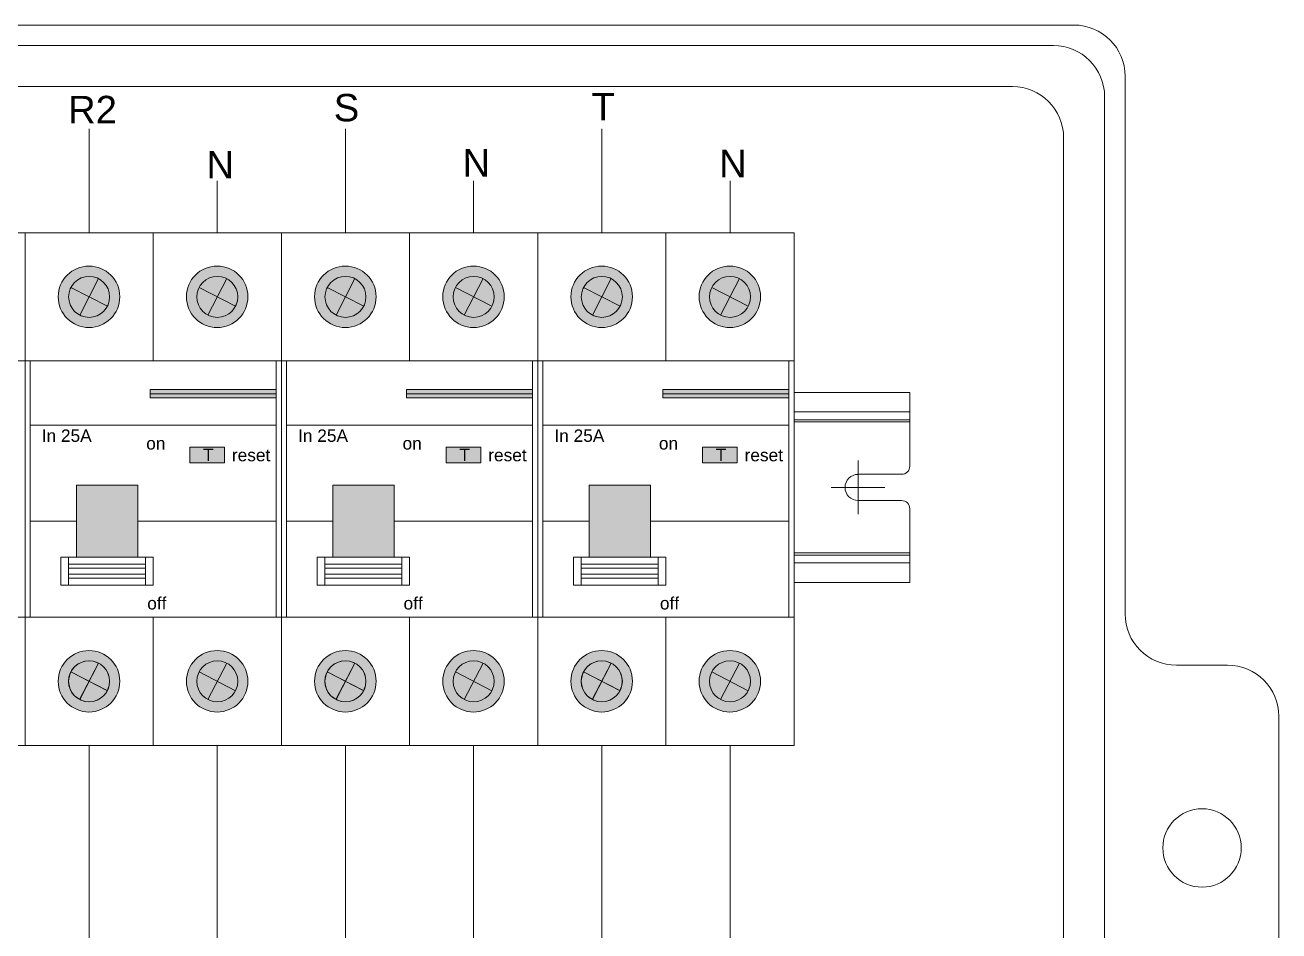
# Model space of a CAD drawing. Header units: millimetres. Extents: x 1552.365 to 1552.862, y 1363.168 to 1363.566.
# Drawn here: x 1552.6177 to 1552.8623, y 1363.3721 to 1363.5488 of the extents above; entities that cross this region are included whole.
import ezdxf

# ---------------------------------------------------------------- set-up
doc = ezdxf.new("R2010")
doc.units = ezdxf.units.MM
doc.linetypes.add('CENTER', pattern=[0.6, 0.375, -0.075, 0.075, -0.075])
doc.layers.add('DIM', color=7, linetype='Continuous')
doc.styles.get("Standard").update_dxf_attribs({"font": 'arial.ttf'})

msp = doc.modelspace()

# ---------------------------------------------------------------- hatches: boundary and pattern name
at = {"lineweight": 15}
h = msp.add_hatch(color=7, dxfattribs=at)
h.paths.add_polyline_path([(1552.6242, 1363.49575, 1), (1552.6362, 1363.49575, 1)])
h.paths.add_polyline_path([(1552.63423, 1363.49574, -1), (1552.62623, 1363.49574, -1)], flags=16)
h.paths.add_polyline_path([(1552.6492, 1363.49575, 1), (1552.6612, 1363.49575, 1)])
h.paths.add_polyline_path([(1552.65923, 1363.49574, -1), (1552.65123, 1363.49574, -1)], flags=16)
h = msp.add_hatch(color=253, dxfattribs=at)
h.paths.add_polyline_path([(1552.63207, 1363.4993, 0.414214), (1552.62668, 1363.49758), (1552.63023, 1363.49574)])
h.paths.add_polyline_path([(1552.63207, 1363.4993), (1552.63023, 1363.49574), (1552.63379, 1363.49391, 0.119643), (1552.63423, 1363.49574, 0.280662)])
h.paths.add_polyline_path([(1552.63379, 1363.49391), (1552.63023, 1363.49574), (1552.6284, 1363.49219, 0.414214)])
h.paths.add_polyline_path([(1552.63023, 1363.49574), (1552.62668, 1363.49758, 0.119643), (1552.62623, 1363.49574, 0.280662), (1552.6284, 1363.49219)])
h = msp.add_hatch(color=253, dxfattribs=at)
h.paths.add_polyline_path([(1552.65707, 1363.4993, 0.414214), (1552.65168, 1363.49758), (1552.65523, 1363.49574)])
h.paths.add_polyline_path([(1552.65707, 1363.4993), (1552.65523, 1363.49574), (1552.65879, 1363.49391, 0.119643), (1552.65923, 1363.49574, 0.280662)])
h.paths.add_polyline_path([(1552.65879, 1363.49391), (1552.65523, 1363.49574), (1552.6534, 1363.49219, 0.414214)])
h.paths.add_polyline_path([(1552.65523, 1363.49574), (1552.65168, 1363.49758, 0.119643), (1552.65123, 1363.49574, 0.280662), (1552.6534, 1363.49219)])
h = msp.add_hatch(color=7, dxfattribs=at)
h.paths.add_polyline_path([(1552.6742, 1363.49575, 1), (1552.6862, 1363.49575, 1)])
h.paths.add_polyline_path([(1552.68423, 1363.49574, -1), (1552.67623, 1363.49574, -1)], flags=16)
h.paths.add_polyline_path([(1552.6992, 1363.49575, 1), (1552.7112, 1363.49575, 1)])
h.paths.add_polyline_path([(1552.70923, 1363.49574, -1), (1552.70123, 1363.49574, -1)], flags=16)
h = msp.add_hatch(color=253, dxfattribs=at)
h.paths.add_polyline_path([(1552.68207, 1363.4993, 0.414214), (1552.67668, 1363.49758), (1552.68023, 1363.49574)])
h.paths.add_polyline_path([(1552.68207, 1363.4993), (1552.68023, 1363.49574), (1552.68379, 1363.49391, 0.119643), (1552.68423, 1363.49574, 0.280662)])
h.paths.add_polyline_path([(1552.68379, 1363.49391), (1552.68023, 1363.49574), (1552.6784, 1363.49219, 0.414214)])
h.paths.add_polyline_path([(1552.68023, 1363.49574), (1552.67668, 1363.49758, 0.119643), (1552.67623, 1363.49574, 0.280662), (1552.6784, 1363.49219)])
h = msp.add_hatch(color=253, dxfattribs=at)
h.paths.add_polyline_path([(1552.70707, 1363.4993, 0.414214), (1552.70168, 1363.49758), (1552.70523, 1363.49574)])
h.paths.add_polyline_path([(1552.70707, 1363.4993), (1552.70523, 1363.49574), (1552.70879, 1363.49391, 0.119643), (1552.70923, 1363.49574, 0.280662)])
h.paths.add_polyline_path([(1552.70879, 1363.49391), (1552.70523, 1363.49574), (1552.7034, 1363.49219, 0.414214)])
h.paths.add_polyline_path([(1552.70523, 1363.49574), (1552.70168, 1363.49758, 0.119643), (1552.70123, 1363.49574, 0.280662), (1552.7034, 1363.49219)])
h = msp.add_hatch(color=7, dxfattribs=at)
h.paths.add_polyline_path([(1552.7242, 1363.49575, 1), (1552.7362, 1363.49575, 1)])
h.paths.add_polyline_path([(1552.73423, 1363.49574, -1), (1552.72623, 1363.49574, -1)], flags=16)
h.paths.add_polyline_path([(1552.7492, 1363.49575, 1), (1552.7612, 1363.49575, 1)])
h.paths.add_polyline_path([(1552.75923, 1363.49574, -1), (1552.75123, 1363.49574, -1)], flags=16)
h = msp.add_hatch(color=253, dxfattribs=at)
h.paths.add_polyline_path([(1552.73207, 1363.4993, 0.414214), (1552.72668, 1363.49758), (1552.73023, 1363.49574)])
h.paths.add_polyline_path([(1552.73207, 1363.4993), (1552.73023, 1363.49574), (1552.73379, 1363.49391, 0.119643), (1552.73423, 1363.49574, 0.280662)])
h.paths.add_polyline_path([(1552.73379, 1363.49391), (1552.73023, 1363.49574), (1552.7284, 1363.49219, 0.414214)])
h.paths.add_polyline_path([(1552.73023, 1363.49574), (1552.72668, 1363.49758, 0.119643), (1552.72623, 1363.49574, 0.280662), (1552.7284, 1363.49219)])
h = msp.add_hatch(color=253, dxfattribs=at)
h.paths.add_polyline_path([(1552.75707, 1363.4993, 0.414214), (1552.75168, 1363.49758), (1552.75523, 1363.49574)])
h.paths.add_polyline_path([(1552.75707, 1363.4993), (1552.75523, 1363.49574), (1552.75879, 1363.49391, 0.119643), (1552.75923, 1363.49574, 0.280662)])
h.paths.add_polyline_path([(1552.75879, 1363.49391), (1552.75523, 1363.49574), (1552.7534, 1363.49219, 0.414214)])
h.paths.add_polyline_path([(1552.75523, 1363.49574), (1552.75168, 1363.49758, 0.119643), (1552.75123, 1363.49574, 0.280662), (1552.7534, 1363.49219)])
h = msp.add_hatch(color=95, dxfattribs=at)
h.paths.add_polyline_path([(1552.6421, 1363.47764), (1552.6421, 1363.47684), (1552.66673, 1363.47684), (1552.66673, 1363.47764)])
h.paths.add_polyline_path([(1552.66673, 1363.47604), (1552.66673, 1363.47684), (1552.6421, 1363.47684), (1552.6421, 1363.47604)])
h = msp.add_hatch(color=95, dxfattribs=at)
h.paths.add_polyline_path([(1552.6921, 1363.47764), (1552.6921, 1363.47684), (1552.71673, 1363.47684), (1552.71673, 1363.47764)])
h.paths.add_polyline_path([(1552.71673, 1363.47604), (1552.71673, 1363.47684), (1552.6921, 1363.47684), (1552.6921, 1363.47604)])
h = msp.add_hatch(color=95, dxfattribs=at)
h.paths.add_polyline_path([(1552.7421, 1363.47764), (1552.7421, 1363.47684), (1552.76673, 1363.47684), (1552.76673, 1363.47764)])
h.paths.add_polyline_path([(1552.76673, 1363.47604), (1552.76673, 1363.47684), (1552.7421, 1363.47684), (1552.7421, 1363.47604)])
for points in [[(1552.64984, 1363.46641), (1552.65663, 1363.46641), (1552.65663, 1363.46333), (1552.64984, 1363.46333)], [(1552.69984, 1363.46641), (1552.70663, 1363.46641), (1552.70663, 1363.46333), (1552.69984, 1363.46333)], [(1552.74984, 1363.46641), (1552.75663, 1363.46641), (1552.75663, 1363.46333), (1552.74984, 1363.46333)]]:
    msp.add_hatch(color=104, dxfattribs=at).paths.add_polyline_path(points)
h = msp.add_hatch(color=250, dxfattribs=at)
h.paths.add_polyline_path([(1552.4786, 1363.45848), (1552.4666, 1363.45848), (1552.4666, 1363.44448), (1552.4786, 1363.44448)])
h.paths.add_polyline_path([(1552.50305, 1363.45848), (1552.49105, 1363.45848), (1552.49105, 1363.44448), (1552.50305, 1363.44448)])
h.paths.add_polyline_path([(1552.52838, 1363.45848), (1552.51638, 1363.45848), (1552.51638, 1363.44447), (1552.52838, 1363.44447)])
h.paths.add_polyline_path([(1552.55338, 1363.45848), (1552.54138, 1363.45848), (1552.54138, 1363.44447), (1552.55338, 1363.44447)])
h.paths.add_polyline_path([(1552.58973, 1363.45899), (1552.57773, 1363.45899), (1552.57773, 1363.44499), (1552.58973, 1363.44499)])
h.paths.add_polyline_path([(1552.63973, 1363.45899), (1552.62773, 1363.45899), (1552.62773, 1363.44499), (1552.63973, 1363.44499)])
h.paths.add_polyline_path([(1552.68973, 1363.45899), (1552.67773, 1363.45899), (1552.67773, 1363.44499), (1552.68973, 1363.44499)])
h.paths.add_polyline_path([(1552.73973, 1363.45899), (1552.72773, 1363.45899), (1552.72773, 1363.44499), (1552.73973, 1363.44499)])
h = msp.add_hatch(color=7, dxfattribs=at)
h.paths.add_polyline_path([(1552.6492, 1363.42075, 1), (1552.6612, 1363.42075, 1)])
h.paths.add_polyline_path([(1552.65923, 1363.42074, -1), (1552.65123, 1363.42074, -1)], flags=16)
h.paths.add_polyline_path([(1552.6242, 1363.42075, 1), (1552.6362, 1363.42075, 1)])
h.paths.add_polyline_path([(1552.6342, 1363.42075, -1), (1552.6262, 1363.42075, -1)], flags=16)
h = msp.add_hatch(color=7, dxfattribs=at)
h.paths.add_polyline_path([(1552.6992, 1363.42075, 1), (1552.7112, 1363.42075, 1)])
h.paths.add_polyline_path([(1552.70923, 1363.42074, -1), (1552.70123, 1363.42074, -1)], flags=16)
h.paths.add_polyline_path([(1552.6742, 1363.42075, 1), (1552.6862, 1363.42075, 1)])
h.paths.add_polyline_path([(1552.6842, 1363.42075, -1), (1552.6762, 1363.42075, -1)], flags=16)
h = msp.add_hatch(color=7, dxfattribs=at)
h.paths.add_polyline_path([(1552.7492, 1363.42075, 1), (1552.7612, 1363.42075, 1)])
h.paths.add_polyline_path([(1552.75923, 1363.42074, -1), (1552.75123, 1363.42074, -1)], flags=16)
h.paths.add_polyline_path([(1552.7242, 1363.42075, 1), (1552.7362, 1363.42075, 1)])
h.paths.add_polyline_path([(1552.7342, 1363.42075, -1), (1552.7262, 1363.42075, -1)], flags=16)
h = msp.add_hatch(color=253, dxfattribs=at)
h.paths.add_polyline_path([(1552.63203, 1363.42431, 0.414214), (1552.62664, 1363.42259), (1552.6302, 1363.42075)])
h.paths.add_polyline_path([(1552.63203, 1363.42431), (1552.6302, 1363.42075), (1552.63375, 1363.41892, 0.119643), (1552.6342, 1363.42075, 0.280662)])
h.paths.add_polyline_path([(1552.63375, 1363.41892), (1552.6302, 1363.42075), (1552.62836, 1363.4172, 0.414214)])
h.paths.add_polyline_path([(1552.6302, 1363.42075), (1552.62664, 1363.42259, 0.119643), (1552.6262, 1363.42075, 0.280662), (1552.62836, 1363.4172)])
h = msp.add_hatch(color=253, dxfattribs=at)
h.paths.add_polyline_path([(1552.65707, 1363.4243, 0.414214), (1552.65168, 1363.42258), (1552.65523, 1363.42074)])
h.paths.add_polyline_path([(1552.65707, 1363.4243), (1552.65523, 1363.42074), (1552.65879, 1363.41891, 0.119643), (1552.65923, 1363.42074, 0.280662)])
h.paths.add_polyline_path([(1552.65879, 1363.41891), (1552.65523, 1363.42074), (1552.6534, 1363.41719, 0.414214)])
h.paths.add_polyline_path([(1552.65523, 1363.42074), (1552.65168, 1363.42258, 0.119643), (1552.65123, 1363.42074, 0.280662), (1552.6534, 1363.41719)])
h = msp.add_hatch(color=253, dxfattribs=at)
h.paths.add_polyline_path([(1552.68203, 1363.42431, 0.414214), (1552.67664, 1363.42259), (1552.6802, 1363.42075)])
h.paths.add_polyline_path([(1552.68203, 1363.42431), (1552.6802, 1363.42075), (1552.68375, 1363.41892, 0.119643), (1552.6842, 1363.42075, 0.280662)])
h.paths.add_polyline_path([(1552.68375, 1363.41892), (1552.6802, 1363.42075), (1552.67836, 1363.4172, 0.414214)])
h.paths.add_polyline_path([(1552.6802, 1363.42075), (1552.67664, 1363.42259, 0.119643), (1552.6762, 1363.42075, 0.280662), (1552.67836, 1363.4172)])
h = msp.add_hatch(color=253, dxfattribs=at)
h.paths.add_polyline_path([(1552.70707, 1363.4243, 0.414214), (1552.70168, 1363.42258), (1552.70523, 1363.42074)])
h.paths.add_polyline_path([(1552.70707, 1363.4243), (1552.70523, 1363.42074), (1552.70879, 1363.41891, 0.119643), (1552.70923, 1363.42074, 0.280662)])
h.paths.add_polyline_path([(1552.70879, 1363.41891), (1552.70523, 1363.42074), (1552.7034, 1363.41719, 0.414214)])
h.paths.add_polyline_path([(1552.70523, 1363.42074), (1552.70168, 1363.42258, 0.119643), (1552.70123, 1363.42074, 0.280662), (1552.7034, 1363.41719)])
h = msp.add_hatch(color=253, dxfattribs=at)
h.paths.add_polyline_path([(1552.73203, 1363.42431, 0.414214), (1552.72664, 1363.42259), (1552.7302, 1363.42075)])
h.paths.add_polyline_path([(1552.73203, 1363.42431), (1552.7302, 1363.42075), (1552.73375, 1363.41892, 0.119643), (1552.7342, 1363.42075, 0.280662)])
h.paths.add_polyline_path([(1552.73375, 1363.41892), (1552.7302, 1363.42075), (1552.72836, 1363.4172, 0.414214)])
h.paths.add_polyline_path([(1552.7302, 1363.42075), (1552.72664, 1363.42259, 0.119643), (1552.7262, 1363.42075, 0.280662), (1552.72836, 1363.4172)])
h = msp.add_hatch(color=253, dxfattribs=at)
h.paths.add_polyline_path([(1552.75707, 1363.4243, 0.414214), (1552.75168, 1363.42258), (1552.75523, 1363.42074)])
h.paths.add_polyline_path([(1552.75707, 1363.4243), (1552.75523, 1363.42074), (1552.75879, 1363.41891, 0.119643), (1552.75923, 1363.42074, 0.280662)])
h.paths.add_polyline_path([(1552.75879, 1363.41891), (1552.75523, 1363.42074), (1552.7534, 1363.41719, 0.414214)])
h.paths.add_polyline_path([(1552.75523, 1363.42074), (1552.75168, 1363.42258, 0.119643), (1552.75123, 1363.42074, 0.280662), (1552.7534, 1363.41719)])

# ---------------------------------------------------------------- linework, layer by layer
at = {"color": 7, "lineweight": 15}
for p, q in [((1552.40517, 1363.54876), (1552.8223, 1363.54876)), ((1552.40917, 1363.54476), (1552.8183, 1363.54476)), ((1552.8323, 1363.53876), (1552.8323, 1363.43388)), ((1552.41717, 1363.53676), (1552.8103, 1363.53676)), ((1552.8283, 1363.53476), (1552.8283, 1363.24173)), ((1552.68023, 1363.5285), (1552.68023, 1363.51837)), ((1552.8203, 1363.52676), (1552.8203, 1363.24973)), ((1552.68023, 1363.51837), (1552.68023, 1363.50824)), ((1552.59273, 1363.50824), (1552.61773, 1363.50824)), ((1552.61773, 1363.50824), (1552.64273, 1363.50824)), ((1552.64273, 1363.50824), (1552.66773, 1363.50824)), ((1552.66773, 1363.50824), (1552.69273, 1363.50824)), ((1552.69273, 1363.50824), (1552.71773, 1363.50824)), ((1552.71773, 1363.50824), (1552.74273, 1363.50824)), ((1552.74273, 1363.50824), (1552.76773, 1363.50824)), ((1552.76773, 1363.47644), (1552.76773, 1363.47708)), ((1552.76773, 1363.47644), (1552.76773, 1363.44005)), ((1552.64273, 1363.43949), (1552.64273, 1363.44499)), ((1552.69273, 1363.43949), (1552.69273, 1363.44499)), ((1552.74273, 1363.43949), (1552.74273, 1363.44499)), ((1552.8523, 1363.42388), (1552.8423, 1363.42388)), ((1552.8623, 1363.41388), (1552.8623, 1363.36261)), ((1552.59273, 1363.40824), (1552.61773, 1363.40824)), ((1552.61773, 1363.40824), (1552.64273, 1363.40824)), ((1552.64273, 1363.40824), (1552.66773, 1363.40824)), ((1552.66773, 1363.40824), (1552.69273, 1363.40824)), ((1552.68023, 1363.40824), (1552.68023, 1363.36824)), ((1552.69273, 1363.40824), (1552.71773, 1363.40824)), ((1552.71773, 1363.40824), (1552.74273, 1363.40824)), ((1552.74273, 1363.40824), (1552.76773, 1363.40824))]:
    msp.add_line(p, q, dxfattribs=at)
at = {"color": 36, "lineweight": 15}
for p, q in [((1552.63023, 1363.5285), (1552.63023, 1363.51837)), ((1552.63023, 1363.51837), (1552.63023, 1363.50824)), ((1552.63023, 1363.40824), (1552.63023, 1363.36824))]:
    msp.add_line(p, q, dxfattribs=at)
at = {"color": 1, "lineweight": 15}
for p, q in [((1552.73023, 1363.5285), (1552.73023, 1363.51837)), ((1552.73023, 1363.51837), (1552.73023, 1363.50824)), ((1552.73023, 1363.40824), (1552.73023, 1363.36824))]:
    msp.add_line(p, q, dxfattribs=at)
at = {"color": 5, "lineweight": 15}
for p, q in [((1552.65523, 1363.51837), (1552.65523, 1363.50824)), ((1552.70523, 1363.51837), (1552.70523, 1363.50824)), ((1552.75523, 1363.51837), (1552.75523, 1363.50824)), ((1552.65523, 1363.40824), (1552.65523, 1363.36824)), ((1552.70523, 1363.40824), (1552.70523, 1363.36824)), ((1552.75523, 1363.40824), (1552.75523, 1363.36824))]:
    msp.add_line(p, q, dxfattribs=at)
at = {"color": 250, "lineweight": 15}
for p, q in [((1552.56773, 1363.50824), (1552.61773, 1363.50824)), ((1552.61773, 1363.50824), (1552.61773, 1363.40824)), ((1552.61773, 1363.50824), (1552.61773, 1363.40824)), ((1552.61773, 1363.50824), (1552.66773, 1363.50824)), ((1552.64273, 1363.50824), (1552.64273, 1363.48324)), ((1552.66773, 1363.50824), (1552.66773, 1363.40824)), ((1552.66773, 1363.50824), (1552.66773, 1363.40824)), ((1552.66773, 1363.50824), (1552.71773, 1363.50824)), ((1552.69273, 1363.50824), (1552.69273, 1363.48324)), ((1552.71773, 1363.50824), (1552.71773, 1363.40824)), ((1552.71773, 1363.50824), (1552.71773, 1363.40824)), ((1552.71773, 1363.50824), (1552.76773, 1363.50824)), ((1552.74273, 1363.50824), (1552.74273, 1363.48324)), ((1552.76773, 1363.50824), (1552.76773, 1363.40824)), ((1552.61773, 1363.48324), (1552.56773, 1363.48324)), ((1552.61773, 1363.48324), (1552.61773, 1363.43324)), ((1552.66773, 1363.48324), (1552.61773, 1363.48324)), ((1552.61873, 1363.48324), (1552.61873, 1363.43324)), ((1552.61873, 1363.48324), (1552.61873, 1363.45824)), ((1552.66673, 1363.48324), (1552.66673, 1363.43324)), ((1552.66773, 1363.48324), (1552.66773, 1363.43324)), ((1552.71773, 1363.48324), (1552.66773, 1363.48324)), ((1552.66873, 1363.48324), (1552.66873, 1363.43324)), ((1552.66873, 1363.48324), (1552.66873, 1363.45824)), ((1552.71673, 1363.48324), (1552.71673, 1363.43324)), ((1552.71773, 1363.48324), (1552.71773, 1363.43324)), ((1552.76773, 1363.48324), (1552.71773, 1363.48324)), ((1552.71873, 1363.48324), (1552.71873, 1363.43324)), ((1552.71873, 1363.48324), (1552.71873, 1363.45824)), ((1552.76673, 1363.48324), (1552.76673, 1363.43324)), ((1552.76773, 1363.48324), (1552.76773, 1363.43324)), ((1552.61873, 1363.47074), (1552.66673, 1363.47074)), ((1552.66873, 1363.47074), (1552.71673, 1363.47074)), ((1552.71873, 1363.47074), (1552.76673, 1363.47074)), ((1552.64984, 1363.46641), (1552.65663, 1363.46641)), ((1552.64984, 1363.46333), (1552.64984, 1363.46641)), ((1552.65663, 1363.46641), (1552.65663, 1363.46333)), ((1552.69984, 1363.46641), (1552.70663, 1363.46641)), ((1552.69984, 1363.46333), (1552.69984, 1363.46641)), ((1552.70663, 1363.46641), (1552.70663, 1363.46333)), ((1552.74984, 1363.46641), (1552.75663, 1363.46641)), ((1552.74984, 1363.46333), (1552.74984, 1363.46641)), ((1552.75663, 1363.46641), (1552.75663, 1363.46333)), ((1552.65663, 1363.46333), (1552.64984, 1363.46333)), ((1552.70663, 1363.46333), (1552.69984, 1363.46333)), ((1552.75663, 1363.46333), (1552.74984, 1363.46333)), ((1552.61873, 1363.45199), (1552.62773, 1363.45199)), ((1552.63973, 1363.45199), (1552.64573, 1363.45199)), ((1552.63973, 1363.45199), (1552.66673, 1363.45199)), ((1552.66873, 1363.45199), (1552.67773, 1363.45199)), ((1552.68973, 1363.45199), (1552.69573, 1363.45199)), ((1552.68973, 1363.45199), (1552.71673, 1363.45199)), ((1552.71873, 1363.45199), (1552.72773, 1363.45199)), ((1552.73973, 1363.45199), (1552.74573, 1363.45199)), ((1552.73973, 1363.45199), (1552.76673, 1363.45199)), ((1552.61773, 1363.43324), (1552.56773, 1363.43324)), ((1552.66773, 1363.43324), (1552.61773, 1363.43324)), ((1552.64273, 1363.40824), (1552.64273, 1363.43324)), ((1552.71773, 1363.43324), (1552.66773, 1363.43324)), ((1552.69273, 1363.40824), (1552.69273, 1363.43324)), ((1552.76773, 1363.43324), (1552.71773, 1363.43324)), ((1552.74273, 1363.40824), (1552.74273, 1363.43324)), ((1552.56773, 1363.40824), (1552.61773, 1363.40824)), ((1552.61773, 1363.40824), (1552.66773, 1363.40824)), ((1552.66773, 1363.40824), (1552.71773, 1363.40824)), ((1552.71773, 1363.40824), (1552.76773, 1363.40824))]:
    msp.add_line(p, q, dxfattribs=at)
at = {"lineweight": 15}
for p, q in [((1552.62668, 1363.49758), (1552.63379, 1363.49391)), ((1552.62668, 1363.49758), (1552.63379, 1363.49391)), ((1552.63207, 1363.4993), (1552.6284, 1363.49219)), ((1552.63207, 1363.4993), (1552.6284, 1363.49219)), ((1552.65168, 1363.49758), (1552.65879, 1363.49391)), ((1552.65707, 1363.4993), (1552.6534, 1363.49219)), ((1552.67668, 1363.49758), (1552.68379, 1363.49391)), ((1552.67668, 1363.49758), (1552.68379, 1363.49391)), ((1552.68207, 1363.4993), (1552.6784, 1363.49219)), ((1552.68207, 1363.4993), (1552.6784, 1363.49219)), ((1552.70168, 1363.49758), (1552.70879, 1363.49391)), ((1552.70707, 1363.4993), (1552.7034, 1363.49219)), ((1552.72668, 1363.49758), (1552.73379, 1363.49391)), ((1552.72668, 1363.49758), (1552.73379, 1363.49391)), ((1552.73207, 1363.4993), (1552.7284, 1363.49219)), ((1552.73207, 1363.4993), (1552.7284, 1363.49219)), ((1552.75168, 1363.49758), (1552.75879, 1363.49391)), ((1552.75707, 1363.4993), (1552.7534, 1363.49219)), ((1552.62773, 1363.44499), (1552.62773, 1363.45899)), ((1552.62773, 1363.45899), (1552.63973, 1363.45899)), ((1552.63973, 1363.44499), (1552.63973, 1363.45899)), ((1552.67773, 1363.44499), (1552.67773, 1363.45899)), ((1552.67773, 1363.45899), (1552.68973, 1363.45899)), ((1552.68973, 1363.44499), (1552.68973, 1363.45899)), ((1552.72773, 1363.44499), (1552.72773, 1363.45899)), ((1552.72773, 1363.45899), (1552.73973, 1363.45899)), ((1552.73973, 1363.44499), (1552.73973, 1363.45899)), ((1552.61873, 1363.45199), (1552.62773, 1363.45199)), ((1552.65773, 1363.45199), (1552.66673, 1363.45199)), ((1552.66873, 1363.45199), (1552.67773, 1363.45199)), ((1552.70773, 1363.45199), (1552.71673, 1363.45199)), ((1552.71873, 1363.45199), (1552.72773, 1363.45199)), ((1552.75773, 1363.45199), (1552.76673, 1363.45199)), ((1552.62473, 1363.44499), (1552.63373, 1363.44499)), ((1552.62473, 1363.44499), (1552.62473, 1363.43949)), ((1552.62773, 1363.44499), (1552.62473, 1363.44499)), ((1552.62623, 1363.44499), (1552.62623, 1363.43949)), ((1552.64123, 1363.44362), (1552.62623, 1363.44362)), ((1552.62773, 1363.44499), (1552.63973, 1363.44499)), ((1552.63373, 1363.44499), (1552.64273, 1363.44499)), ((1552.64123, 1363.44499), (1552.64123, 1363.43949)), ((1552.67473, 1363.44499), (1552.68373, 1363.44499)), ((1552.67473, 1363.44499), (1552.67473, 1363.43949)), ((1552.67773, 1363.44499), (1552.67473, 1363.44499)), ((1552.67623, 1363.44499), (1552.67623, 1363.43949)), ((1552.69123, 1363.44362), (1552.67623, 1363.44362)), ((1552.67773, 1363.44499), (1552.68973, 1363.44499)), ((1552.68373, 1363.44499), (1552.69273, 1363.44499)), ((1552.69123, 1363.44499), (1552.69123, 1363.43949)), ((1552.72473, 1363.44499), (1552.73373, 1363.44499)), ((1552.72473, 1363.44499), (1552.72473, 1363.43949)), ((1552.72773, 1363.44499), (1552.72473, 1363.44499)), ((1552.72623, 1363.44499), (1552.72623, 1363.43949)), ((1552.74123, 1363.44362), (1552.72623, 1363.44362)), ((1552.72773, 1363.44499), (1552.73973, 1363.44499)), ((1552.73373, 1363.44499), (1552.74273, 1363.44499)), ((1552.74123, 1363.44499), (1552.74123, 1363.43949)), ((1552.64123, 1363.44282), (1552.62623, 1363.44282)), ((1552.64123, 1363.44167), (1552.62623, 1363.44167)), ((1552.69123, 1363.44282), (1552.67623, 1363.44282)), ((1552.69123, 1363.44167), (1552.67623, 1363.44167)), ((1552.74123, 1363.44282), (1552.72623, 1363.44282)), ((1552.74123, 1363.44167), (1552.72623, 1363.44167)), ((1552.62473, 1363.43949), (1552.63373, 1363.43949)), ((1552.64123, 1363.44087), (1552.62623, 1363.44087)), ((1552.63373, 1363.43949), (1552.64273, 1363.43949)), ((1552.67473, 1363.43949), (1552.68373, 1363.43949)), ((1552.69123, 1363.44087), (1552.67623, 1363.44087)), ((1552.68373, 1363.43949), (1552.69273, 1363.43949)), ((1552.72473, 1363.43949), (1552.73373, 1363.43949)), ((1552.74123, 1363.44087), (1552.72623, 1363.44087)), ((1552.73373, 1363.43949), (1552.74273, 1363.43949)), ((1552.63203, 1363.42431), (1552.62836, 1363.4172)), ((1552.63207, 1363.4243), (1552.6284, 1363.41719)), ((1552.65707, 1363.4243), (1552.6534, 1363.41719)), ((1552.65707, 1363.4243), (1552.6534, 1363.41719)), ((1552.68203, 1363.42431), (1552.67836, 1363.4172)), ((1552.68207, 1363.4243), (1552.6784, 1363.41719)), ((1552.70707, 1363.4243), (1552.7034, 1363.41719)), ((1552.70707, 1363.4243), (1552.7034, 1363.41719)), ((1552.73203, 1363.42431), (1552.72836, 1363.4172)), ((1552.73207, 1363.4243), (1552.7284, 1363.41719)), ((1552.75707, 1363.4243), (1552.7534, 1363.41719)), ((1552.75707, 1363.4243), (1552.7534, 1363.41719)), ((1552.62664, 1363.42259), (1552.63375, 1363.41892)), ((1552.62668, 1363.42258), (1552.63379, 1363.41891)), ((1552.65168, 1363.42258), (1552.65879, 1363.41891)), ((1552.65168, 1363.42258), (1552.65879, 1363.41891)), ((1552.67664, 1363.42259), (1552.68375, 1363.41892)), ((1552.67668, 1363.42258), (1552.68379, 1363.41891)), ((1552.70168, 1363.42258), (1552.70879, 1363.41891)), ((1552.70168, 1363.42258), (1552.70879, 1363.41891)), ((1552.72664, 1363.42259), (1552.73375, 1363.41892)), ((1552.72668, 1363.42258), (1552.73379, 1363.41891)), ((1552.75168, 1363.42258), (1552.75879, 1363.41891)), ((1552.75168, 1363.42258), (1552.75879, 1363.41891))]:
    msp.add_line(p, q, dxfattribs=at)
at = {"color": 104, "lineweight": 15}
for p, q in [((1552.6421, 1363.47764), (1552.66673, 1363.47764)), ((1552.6421, 1363.47764), (1552.6421, 1363.47604)), ((1552.66673, 1363.47604), (1552.66673, 1363.47764)), ((1552.6921, 1363.47764), (1552.71673, 1363.47764)), ((1552.6921, 1363.47764), (1552.6921, 1363.47604)), ((1552.71673, 1363.47604), (1552.71673, 1363.47764)), ((1552.7421, 1363.47764), (1552.76673, 1363.47764)), ((1552.7421, 1363.47764), (1552.7421, 1363.47604)), ((1552.76673, 1363.47604), (1552.76673, 1363.47764)), ((1552.6421, 1363.47684), (1552.66673, 1363.47684)), ((1552.6421, 1363.47604), (1552.66673, 1363.47604)), ((1552.6921, 1363.47684), (1552.71673, 1363.47684)), ((1552.6921, 1363.47604), (1552.71673, 1363.47604)), ((1552.7421, 1363.47684), (1552.76673, 1363.47684)), ((1552.7421, 1363.47604), (1552.76673, 1363.47604))]:
    msp.add_line(p, q, dxfattribs=at)
at = {"color": 7, "linetype": 'Continuous', "lineweight": 15}
for p, q in [((1552.7903, 1363.47708), (1552.76773, 1363.47708)), ((1552.7903, 1363.47708), (1552.7903, 1363.46273)), ((1552.7903, 1363.47328), (1552.76773, 1363.47328)), ((1552.7903, 1363.47178), (1552.76773, 1363.47178)), ((1552.7903, 1363.47135), (1552.76773, 1363.47135)), ((1552.78869, 1363.46112), (1552.78022, 1363.46112)), ((1552.78869, 1363.45601), (1552.78022, 1363.45601)), ((1552.7903, 1363.4544), (1552.7903, 1363.44005)), ((1552.7903, 1363.44578), (1552.76773, 1363.44578)), ((1552.7903, 1363.44535), (1552.76773, 1363.44535)), ((1552.7903, 1363.44384), (1552.76773, 1363.44384)), ((1552.7903, 1363.44005), (1552.76773, 1363.44005))]:
    msp.add_line(p, q, dxfattribs=at)
at = {"color": 250, "lineweight": 15}
for centre, radius in [((1552.6302, 1363.49575), 0.006), ((1552.63023, 1363.49574), 0.004), ((1552.63023, 1363.49574), 0.004), ((1552.63023, 1363.49574), 0.004), ((1552.6552, 1363.49575), 0.006), ((1552.65523, 1363.49574), 0.004), ((1552.65523, 1363.49574), 0.004), ((1552.65523, 1363.49574), 0.004), ((1552.6802, 1363.49575), 0.006), ((1552.68023, 1363.49574), 0.004), ((1552.68023, 1363.49574), 0.004), ((1552.68023, 1363.49574), 0.004), ((1552.7052, 1363.49575), 0.006), ((1552.70523, 1363.49574), 0.004), ((1552.70523, 1363.49574), 0.004), ((1552.70523, 1363.49574), 0.004), ((1552.7302, 1363.49575), 0.006), ((1552.73023, 1363.49574), 0.004), ((1552.73023, 1363.49574), 0.004), ((1552.73023, 1363.49574), 0.004), ((1552.7552, 1363.49575), 0.006), ((1552.75523, 1363.49574), 0.004), ((1552.75523, 1363.49574), 0.004), ((1552.75523, 1363.49574), 0.004), ((1552.6302, 1363.42075), 0.006), ((1552.6552, 1363.42075), 0.006), ((1552.6802, 1363.42075), 0.006), ((1552.7052, 1363.42075), 0.006), ((1552.7302, 1363.42075), 0.006), ((1552.7552, 1363.42075), 0.006), ((1552.6302, 1363.42075), 0.004), ((1552.6302, 1363.42075), 0.004), ((1552.63023, 1363.42074), 0.004), ((1552.65523, 1363.42074), 0.004), ((1552.65523, 1363.42074), 0.004), ((1552.65523, 1363.42074), 0.004), ((1552.6802, 1363.42075), 0.004), ((1552.6802, 1363.42075), 0.004), ((1552.68023, 1363.42074), 0.004), ((1552.70523, 1363.42074), 0.004), ((1552.70523, 1363.42074), 0.004), ((1552.70523, 1363.42074), 0.004), ((1552.7302, 1363.42075), 0.004), ((1552.7302, 1363.42075), 0.004), ((1552.73023, 1363.42074), 0.004), ((1552.75523, 1363.42074), 0.004), ((1552.75523, 1363.42074), 0.004), ((1552.75523, 1363.42074), 0.004)]:
    msp.add_circle(centre, radius, dxfattribs=at)
at = {"color": 7, "lineweight": 15}
msp.add_circle((1552.8473, 1363.38824), 0.00765, dxfattribs=at)
for centre, start, end in [((1552.8223, 1363.53876), 0, 90), ((1552.8183, 1363.53476), 0, 90), ((1552.8103, 1363.52676), 360, 90), ((1552.8423, 1363.43388), 180, 270), ((1552.8523, 1363.41388), 0, 90)]:
    msp.add_arc(centre, 0.01, start, end, dxfattribs=at)
at = {"color": 7, "linetype": 'Continuous', "lineweight": 15}
for centre, radius, start, end in [((1552.78022, 1363.45856), 0.00255, 90, 270), ((1552.78869, 1363.46273), 0.00161, 270, 0), ((1552.78869, 1363.4544), 0.00161, 0, 90)]:
    msp.add_arc(centre, radius, start, end, dxfattribs=at)
at = {"layer": 'DIM', "color": 7, "linetype": 'CENTER', "lineweight": 15}
for q in [(1552.78022, 1363.46381), (1552.77497, 1363.45856), (1552.78546, 1363.45856), (1552.78022, 1363.45332)]:
    msp.add_line((1552.78022, 1363.45856), q, dxfattribs=at)

# ---------------------------------------------------------------- texts
at = {"color": 36, "lineweight": 15, "insert": (1552.62611, 1363.53495), "char_height": 0.005343, "attachment_point": 1}
msp.add_mtext_dynamic_manual_height_columns('R2', width=0.0143234, gutter_width=12.5, heights=[0], dxfattribs=at)
at = {"lineweight": 15, "insert": (1552.67794, 1363.53532), "char_height": 0.00534, "attachment_point": 1}
msp.add_mtext_dynamic_manual_height_columns('S', width=0.0143234, gutter_width=12.5, heights=[0], dxfattribs=at)
at = {"color": 1, "lineweight": 15, "insert": (1552.72822, 1363.53551), "char_height": 0.00534, "attachment_point": 1}
msp.add_mtext_dynamic_manual_height_columns('T', width=0.0143234, gutter_width=12.5, heights=[0], dxfattribs=at)
at = {"color": 5, "lineweight": 15, "char_height": 0.00534, "attachment_point": 1}
for insert in [(1552.6531, 1363.52419), (1552.70306, 1363.52455), (1552.7531, 1363.52442)]:
    msp.add_mtext_dynamic_manual_height_columns('N', width=0.0143234, gutter_width=12.5, heights=[0], dxfattribs=dict(at, insert=insert))
at = {"color": 250, "lineweight": 15, "char_height": 0.002412, "attachment_point": 1}
for s, insert in [('In 25A', (1552.62098, 1363.46987)), ('on', (1552.64136, 1363.46837)), ('In 25A', (1552.67098, 1363.46987)), ('on', (1552.69136, 1363.46837)), ('In 25A', (1552.72098, 1363.46987)), ('on', (1552.74136, 1363.46837)), (' reset', (1552.65714, 1363.46608)), (' reset', (1552.70714, 1363.46608)), (' reset', (1552.75714, 1363.46608)), ('off', (1552.64156, 1363.43717)), ('off', (1552.69156, 1363.43717)), ('off', (1552.74156, 1363.43717))]:
    msp.add_mtext_dynamic_manual_height_columns(s, width=0.0143234, gutter_width=12.5, heights=[0], dxfattribs=dict(at, insert=insert))
at = {"color": 7, "lineweight": 15, "char_height": 0.002412, "attachment_point": 1}
for insert in [(1552.65151, 1363.46613), (1552.70151, 1363.46613), (1552.75151, 1363.46613)]:
    msp.add_mtext_dynamic_manual_height_columns(' T', width=0.0143234, gutter_width=12.5, heights=[0], dxfattribs=dict(at, insert=insert))

doc.saveas('drawing.dxf')
